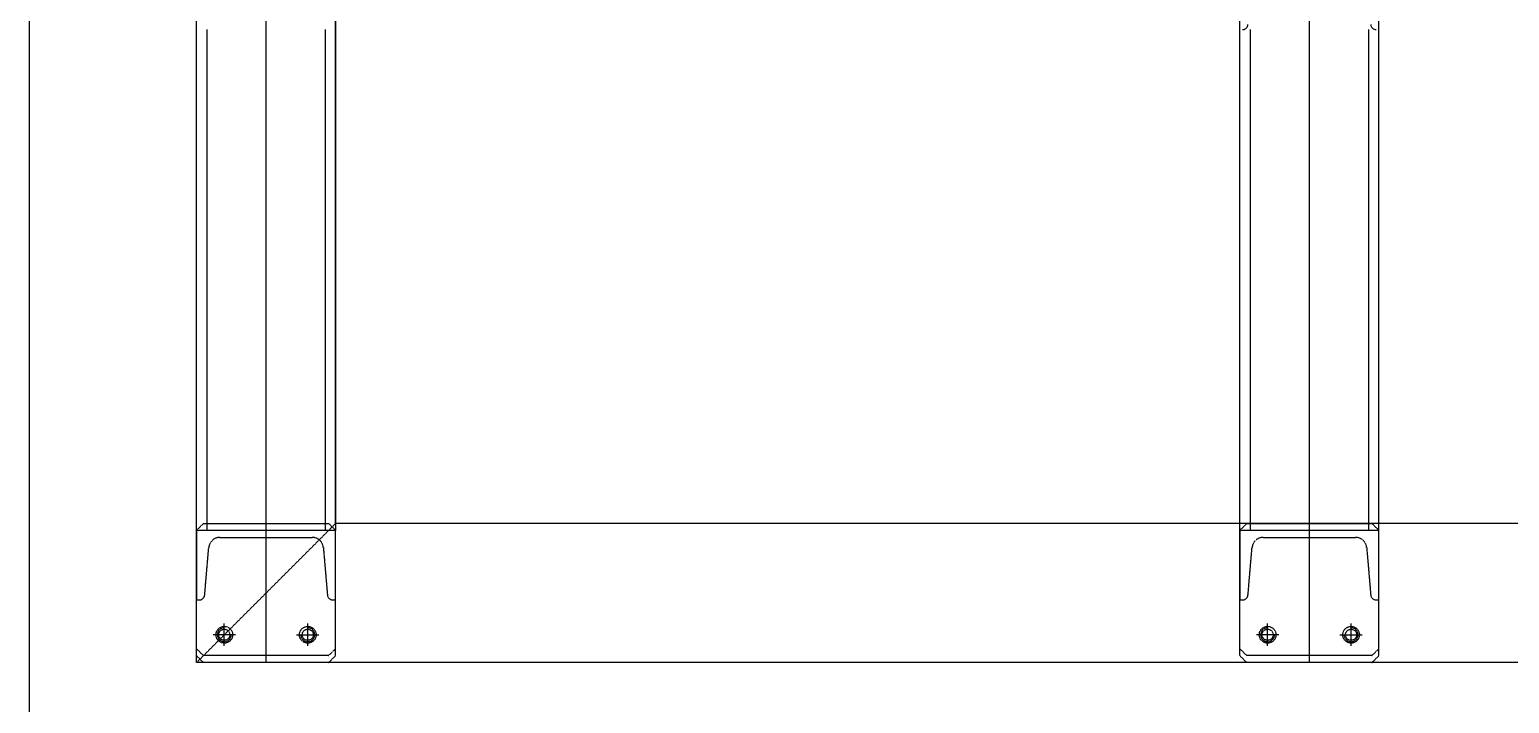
# Model space of a CAD drawing. Header units: millimetres. Extents: x -955179 to -912907, y 62798 to 154298.
# Drawn here: x -954527 to -953463, y 95691 to 96175 of the extents above; entities that cross this region are included whole.
import ezdxf

# ---------------------------------------------------------------- set-up
doc = ezdxf.new("R2010")
doc.units = ezdxf.units.MM
doc.header["$MEASUREMENT"] = 0
doc.linetypes.add('HIDDEN', pattern=[0.375, 0.25, -0.125])
doc.layers.add('CV', color=251, linetype='HIDDEN')

# ---------------------------------------------------------------- blocks, each defined once
blk = doc.blocks.new('A$C24162613')
at = {"layer": 'CV'}
for p, q in [((925, 3700, -15.7), (925, -3700, -15.7)), ((825, 3600, -15.7), (825, -3600, -15.7)), ((830, -2850), (325, -2850)), ((825, -2855, 0.5), (830, -2850, 0.5)), ((915, -2850, 0.5), (830, -2850, 0.5)), ((830, -2850), (830, -2950)), ((920, -2850, 0.5), (830, -2850, 0.5)), ((830, -2850), (830, -2950)), ((880, -2850), (830, -2850)), ((880, -2851.9), (880, -2850)), ((920, -2855, 0.5), (915, -2850, 0.5)), ((925, -2855, 0.5), (920, -2850, 0.5)), ((470, -2857.5), (830, -2857.5)), ((825, -2945, 0.5), (825, -2855, 0.5)), ((842.3, -2858.8), (876.3, -2855.9)), ((920, -2855, 0.5), (920, -2945, 0.5)), ((925, -2855, 0.5), (925, -2945, 0.5)), ((835, -2933.2), (835, -2866.8)), ((913, -2870, 0.5), (897, -2870, 0.5)), ((913, -2870, 0.5), (897, -2870, 0.5)), ((905, -2878, 0.5), (905, -2862, 0.5)), ((905, -2878, 0.5), (905, -2862, 0.5)), ((925, -2900), (-925, -2900)), ((905, -2922, 0.5), (905, -2938, 0.5)), ((905, -2922, 0.5), (905, -2938, 0.5)), ((913, -2930, 0.5), (897, -2930, 0.5)), ((913, -2930, 0.5), (897, -2930, 0.5)), ((470, -2942.5), (830, -2942.5)), ((825, -2945, 0.5), (830, -2950, 0.5)), ((876.3, -2944.1), (842.3, -2941.2)), ((920, -2945, 0.5), (915, -2950, 0.5)), ((925, -2945, 0.5), (920, -2950, 0.5)), ((830, -2950), (325, -2950)), ((830, -2950), (880, -2950)), ((915, -2950, 0.5), (830, -2950, 0.5)), ((920, -2950, 0.5), (830, -2950, 0.5)), ((830, -2950), (880, -2950)), ((880, -2950), (880, -2948.1)), ((825, -3600), (-825, -3600)), ((337, -3600), (830, -3600)), ((825, -3600), (925, -3700, -15.7)), ((825, -3605, 0.5), (830, -3600, 0.5)), ((825, -3695, 0.5), (825, -3605, 0.5)), ((915, -3600, 0.5), (830, -3600, 0.5)), ((830, -3600), (830, -3700)), ((920, -3600, 0.5), (830, -3600, 0.5)), ((830, -3600), (830, -3700)), ((880, -3600), (830, -3600)), ((842.3, -3608.8), (876.3, -3605.9)), ((880, -3601.9), (880, -3600)), ((920, -3605, 0.5), (915, -3600, 0.5)), ((925, -3605, 0.5), (920, -3600, 0.5)), ((920, -3605, 0.5), (920, -3695, 0.5)), ((925, -3605, 0.5), (925, -3695, 0.5)), ((470, -3607.5), (830, -3607.5)), ((835, -3683.2), (835, -3616.8)), ((905, -3628, 0.5), (905, -3612, 0.5)), ((905, -3628, 0.5), (905, -3612, 0.5)), ((913, -3620, 0.5), (897, -3620, 0.5)), ((913, -3620, 0.5), (897, -3620, 0.5)), ((925, -3650), (-925, -3650)), ((913, -3680, 0.5), (897, -3680, 0.5)), ((913, -3680, 0.5), (897, -3680, 0.5)), ((905, -3672, 0.5), (905, -3688, 0.5)), ((905, -3672, 0.5), (905, -3688, 0.5)), ((876.3, -3694.1), (842.3, -3691.2)), ((925, -3700), (-925, -3700)), ((830, -3700), (337, -3700)), ((470, -3692.5), (830, -3692.5)), ((825, -3695, 0.5), (830, -3700, 0.5)), ((830, -3700), (880, -3700)), ((915, -3700, 0.5), (830, -3700, 0.5)), ((920, -3700, 0.5), (830, -3700, 0.5)), ((830, -3700), (880, -3700)), ((880, -3700), (880, -3698.1)), ((920, -3695, 0.5), (915, -3700, 0.5)), ((925, -3695, 0.5), (920, -3700, 0.5))]:
    blk.add_line(p, q, dxfattribs=at)
for centre, radius in [((905, -2870, 0.5), 6), ((905, -2870, 0.5), 4), ((905, -2930, 0.5), 6), ((905, -2930, 0.5), 4), ((905, -3620, 0.5), 6), ((905, -3620, 0.5), 4), ((905, -3680, 0.5), 6), ((905, -3680, 0.5), 4)]:
    blk.add_circle(centre, radius, dxfattribs=at)
for centre, radius, start, end in [((466, -2851.9), 4, 275.0025, 0.0005), ((843, -2866.8), 8, 95.0025, 180.0005), ((876, -2851.9), 4, 275.0025, 0.0005), ((905, -2870, 0.5), 5, 270, 180), ((905, -2930, 0.5), 5, 180, 90), ((843, -2933.2), 8, 179.9995, 264.9975), ((466, -2948.1), 4, 359.9995, 84.9975), ((876, -2948.1), 4, 359.9995, 84.9975), ((876, -3601.9), 4, 275.0025, 0.0005), ((843, -3616.8), 8, 95.0025, 180.0005), ((905, -3620, 0.5), 5, 270, 180), ((905, -3680, 0.5), 5, 180, 90), ((843, -3683.2), 8, 179.9995, 264.9975), ((876, -3698.1), 4, 359.9995, 84.9975)]:
    blk.add_arc(centre, radius, start, end, dxfattribs=at)

msp = doc.modelspace()

# ---------------------------------------------------------------- linework, layer by layer
at = {"layer": 'CV'}
msp.add_lwpolyline([(-946971.3, 98550.1), (-946971.3, 94740.1), (-954526.7, 94740.1), (-954526.7, 98550.1), (-946971.3, 98550.1)], dxfattribs=at)

# ---------------------------------------------------------------- block references
at = {"layer": 'CV', "rotation": 269.9999999999999}
msp.add_blockref('A$C24162613', (-950706.7, 96645.1), dxfattribs=at)

doc.saveas('drawing.dxf')
